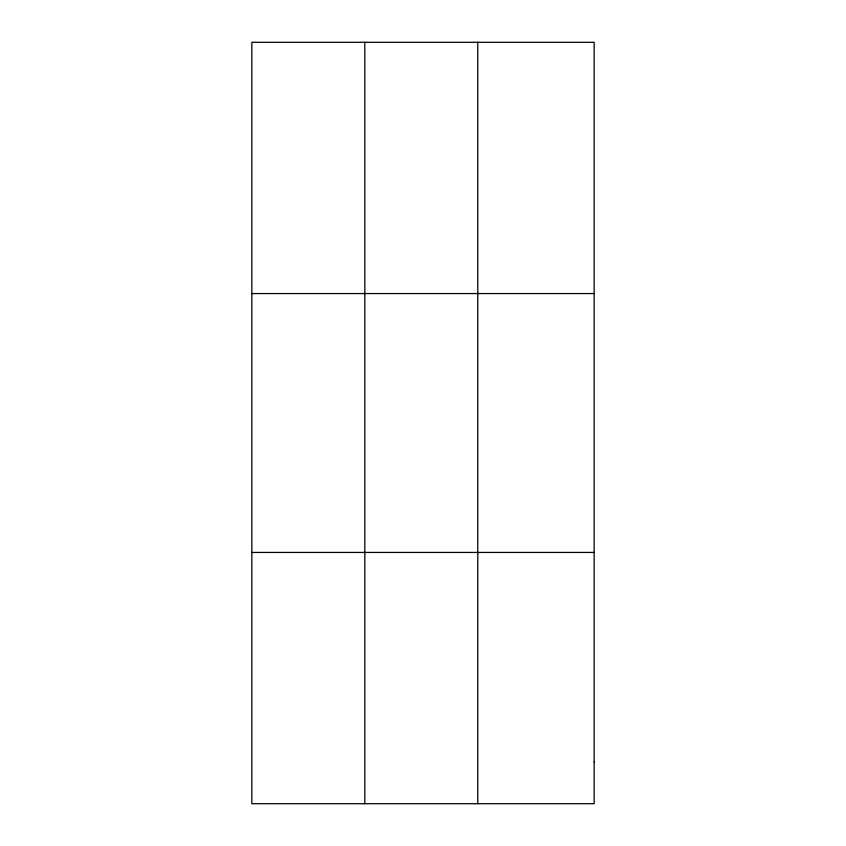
<?xml version="1.0" encoding="UTF-8"?>
<svg xmlns="http://www.w3.org/2000/svg" width="846" height="846" viewBox="0 0 846 846"><rect width="100%" height="100%" fill="white"/><g stroke="black" fill="none" stroke-linecap="round" stroke-linejoin="round"><path stroke-width="1.27" d="M364.806 42.3L364.806 803.7M477.768 42.3L477.768 803.7M251.844 293.562L594.156 293.562M251.844 552.438L594.156 552.438M594.156 761.823L594.156 803.7L251.844 803.7L251.844 42.3L594.156 42.3L594.156 761.823"/></g></svg>
